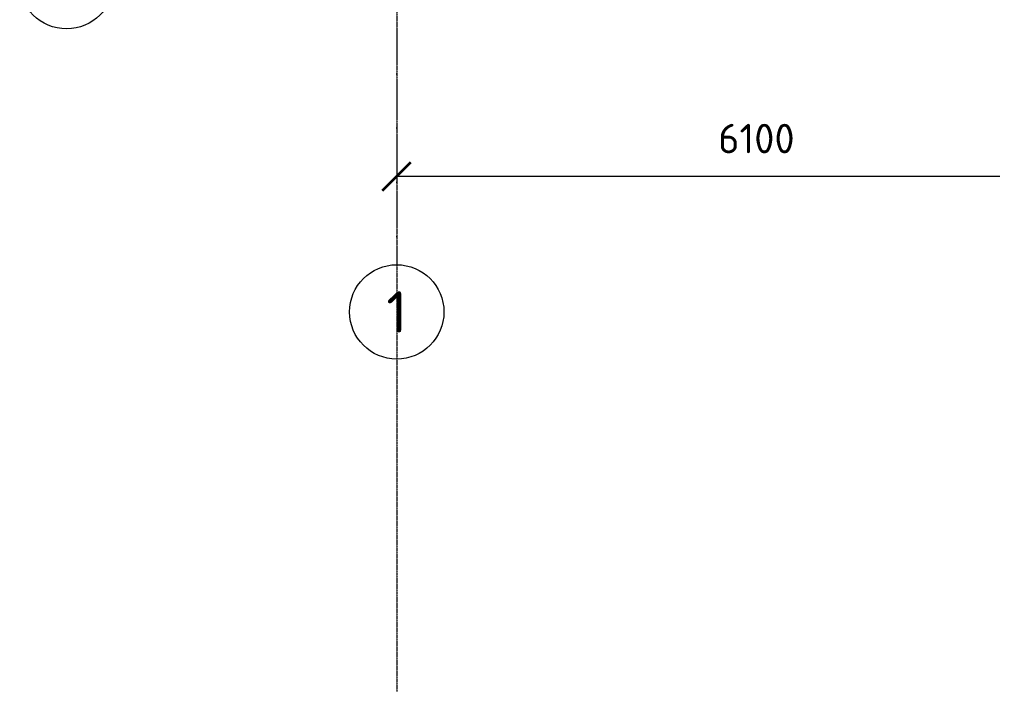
# Model space of a CAD drawing. Header units: millimetres. Extents: x -5016 to 22834, y -6019 to 18943.
# Drawn here: x -3200 to 5053, y -6019 to -320 of the extents above; entities that cross this region are included whole.
import ezdxf
from ezdxf.enums import TextEntityAlignment as Align

# ---------------------------------------------------------------- set-up
doc = ezdxf.new("R2010")
doc.units = ezdxf.units.MM
doc.linetypes.add('ОВ_ШП', pattern=[460, 300, -80, 0, -80])
doc.linetypes.add('Осевая 12-2-2', pattern=[16, 12, -2, 0, -2])
for name, color, linetype, lineweight in [('S-GRID', 8, 'Continuous', 13), ('АР_подложка', 8, 'Continuous', 13), ('ОВ_размеры', 7, 'Continuous', 13)]:
    doc.layers.add(name, color=color, linetype=linetype, lineweight=lineweight)
doc.styles.add('GOST', font='isocpeur.ttf', dxfattribs={"width": 0.9})

# ---------------------------------------------------------------- blocks, each defined once
blk = doc.blocks.new('АР_План_1_этажа')
at = {"layer": 'S-GRID', "color": 251, "linetype": 'Осевая 12-2-2', "true_color": 0x646464}
blk.add_line((2168.2, 22574.8), (2168.2, -1346.2), dxfattribs=at)

msp = doc.modelspace()

# ---------------------------------------------------------------- block references
at = {"layer": 'АР_подложка'}
msp.add_blockref('АР_План_1_этажа', (-2168, -4673), dxfattribs=at)

# ---------------------------------------------------------------- next in the draw order: linework, layer by layer
at = {"layer": 'ОВ_размеры', "linetype": 'ОВ_ШП'}
msp.add_lwpolyline([(0, -400), (0, -2400)], dxfattribs=at)
at = {"layer": 'ОВ_размеры', "lineweight": 35}
msp.add_lwpolyline([(-120, -1770), (120, -1530)], dxfattribs=at)
at = {"layer": 'ОВ_размеры'}
msp.add_lwpolyline([(0, -1650), (6100, -1650)], dxfattribs=at)
for centre in [(-2800, 0), (0, -2800)]:
    msp.add_circle(centre, 400, dxfattribs=at)

# ---------------------------------------------------------------- next in the draw order: texts
at = {"layer": 'ОВ_размеры', "style": 'GOST'}
msp.add_text('6100', height=250, dxfattribs=at).set_placement((3050, -1530), align=Align.BOTTOM_CENTER)
msp.add_text('1', height=350, dxfattribs=at).set_placement((0, -2800), align=Align.MIDDLE_CENTER)

doc.saveas('drawing.dxf')
